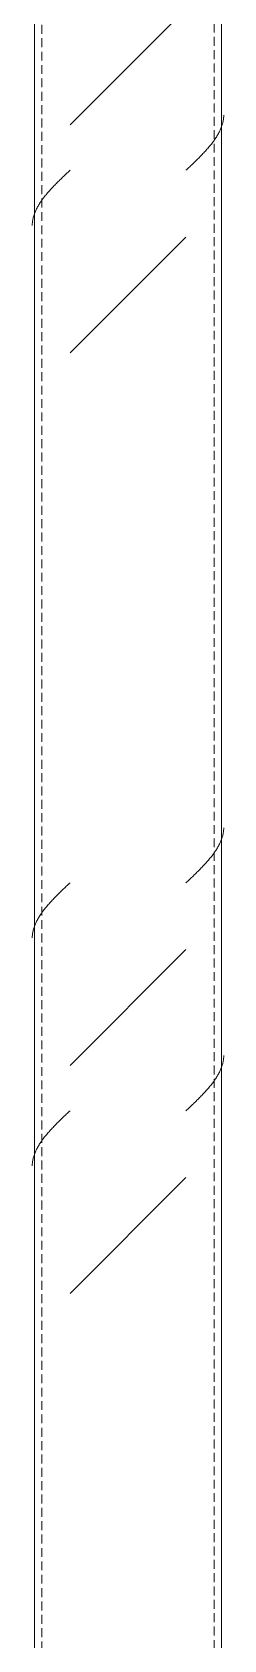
# Model space of a CAD drawing. Header units: centimetres. Extents: x -336 to 16318, y -437 to 1921.
# Drawn here: x 1601 to 1611.2, y 215.9 to 301.9 of the extents above; entities that cross this region are included whole.
import ezdxf

# ---------------------------------------------------------------- set-up
doc = ezdxf.new("R2010")
doc.units = ezdxf.units.CM
doc.linetypes.add('Hidden', pattern=[0.714375, 0.47625, -0.238125])
doc.layers.add('S-COLS', color=7, linetype='Continuous', lineweight=9)

# ---------------------------------------------------------------- blocks, each defined once
blk = doc.blocks.new('FP_4-Section 6')
at = {"layer": 'S-COLS'}
blk.add_line((1611.087, 94), (1611.087, 375.859), dxfattribs=at)
at = {"layer": 'S-COLS', "color": 9, "true_color": 0xc0c0c0}
for p, q in [((1611.201, 297.409), (1611.203, 297.455)), ((1610.965, 296.567), (1610.988, 296.614)), ((1610.988, 296.614), (1611.01, 296.661)), ((1611.01, 296.661), (1611.03, 296.707)), ((1611.03, 296.707), (1611.05, 296.754)), ((1611.05, 296.754), (1611.068, 296.801)), ((1611.068, 296.801), (1611.086, 296.848)), ((1611.086, 296.848), (1611.102, 296.894)), ((1611.102, 296.894), (1611.117, 296.941)), ((1611.117, 296.941), (1611.131, 296.988)), ((1611.131, 296.988), (1611.143, 297.035)), ((1611.143, 297.035), (1611.155, 297.081)), ((1611.155, 297.081), (1611.165, 297.128)), ((1611.165, 297.128), (1611.174, 297.175)), ((1611.174, 297.175), (1611.182, 297.222)), ((1611.182, 297.222), (1611.189, 297.268)), ((1611.189, 297.268), (1611.194, 297.315)), ((1611.194, 297.315), (1611.198, 297.362)), ((1611.198, 297.362), (1611.201, 297.409)), ((1610.346, 295.679), (1610.387, 295.725)), ((1610.387, 295.725), (1610.426, 295.772)), ((1610.426, 295.772), (1610.465, 295.819)), ((1610.465, 295.819), (1610.503, 295.866)), ((1610.503, 295.866), (1610.54, 295.912)), ((1610.54, 295.912), (1610.576, 295.959)), ((1610.576, 295.959), (1610.612, 296.006)), ((1610.612, 296.006), (1610.646, 296.053)), ((1610.646, 296.053), (1610.68, 296.1)), ((1610.68, 296.1), (1610.713, 296.146)), ((1610.713, 296.146), (1610.745, 296.193)), ((1610.745, 296.193), (1610.776, 296.24)), ((1610.776, 296.24), (1610.806, 296.287)), ((1610.806, 296.287), (1610.835, 296.333)), ((1610.835, 296.333), (1610.863, 296.38)), ((1610.863, 296.38), (1610.89, 296.427)), ((1610.89, 296.427), (1610.916, 296.474)), ((1610.916, 296.474), (1610.941, 296.52)), ((1610.941, 296.52), (1610.965, 296.567)), ((1609.528, 294.837), (1609.577, 294.884)), ((1609.577, 294.884), (1609.625, 294.931)), ((1609.625, 294.931), (1609.674, 294.977)), ((1609.674, 294.977), (1609.722, 295.024)), ((1609.722, 295.024), (1609.769, 295.071)), ((1609.769, 295.071), (1609.817, 295.118)), ((1609.817, 295.118), (1609.863, 295.164)), ((1609.863, 295.164), (1609.91, 295.211)), ((1609.91, 295.211), (1609.956, 295.258)), ((1609.956, 295.258), (1610.002, 295.305)), ((1610.002, 295.305), (1610.047, 295.351)), ((1610.047, 295.351), (1610.091, 295.398)), ((1610.091, 295.398), (1610.135, 295.445)), ((1610.135, 295.445), (1610.179, 295.492)), ((1610.179, 295.492), (1610.222, 295.538)), ((1610.222, 295.538), (1610.264, 295.585)), ((1610.264, 295.585), (1610.305, 295.632)), ((1610.305, 295.632), (1610.346, 295.679)), ((1609.182, 294.51), (1609.232, 294.557)), ((1609.232, 294.557), (1609.282, 294.603)), ((1609.282, 294.603), (1609.331, 294.65)), ((1609.331, 294.65), (1609.381, 294.697)), ((1609.381, 294.697), (1609.43, 294.744)), ((1609.43, 294.744), (1609.479, 294.79)), ((1609.479, 294.79), (1609.528, 294.837)), ((1611.086, 258.748), (1611.102, 258.794)), ((1611.102, 258.794), (1611.117, 258.841)), ((1611.117, 258.841), (1611.131, 258.888)), ((1611.131, 258.888), (1611.143, 258.935)), ((1611.143, 258.935), (1611.155, 258.981)), ((1611.155, 258.981), (1611.165, 259.028)), ((1611.165, 259.028), (1611.174, 259.075)), ((1611.174, 259.075), (1611.182, 259.122)), ((1611.182, 259.122), (1611.189, 259.168)), ((1611.189, 259.168), (1611.194, 259.215)), ((1611.194, 259.215), (1611.198, 259.262)), ((1611.198, 259.262), (1611.201, 259.309)), ((1611.201, 259.309), (1611.203, 259.355)), ((1610.576, 257.859), (1610.612, 257.906)), ((1610.612, 257.906), (1610.646, 257.953)), ((1610.646, 257.953), (1610.68, 258)), ((1610.68, 258), (1610.713, 258.046)), ((1610.713, 258.046), (1610.745, 258.093)), ((1610.745, 258.093), (1610.776, 258.14)), ((1610.776, 258.14), (1610.806, 258.187)), ((1610.806, 258.187), (1610.835, 258.233)), ((1610.835, 258.233), (1610.863, 258.28)), ((1610.863, 258.28), (1610.89, 258.327)), ((1610.89, 258.327), (1610.916, 258.374)), ((1610.916, 258.374), (1610.941, 258.42)), ((1610.941, 258.42), (1610.965, 258.467)), ((1610.965, 258.467), (1610.988, 258.514)), ((1610.988, 258.514), (1611.01, 258.561)), ((1611.01, 258.561), (1611.03, 258.607)), ((1611.03, 258.607), (1611.05, 258.654)), ((1611.05, 258.654), (1611.068, 258.701)), ((1611.068, 258.701), (1611.086, 258.748)), ((1609.817, 257.018), (1609.863, 257.064)), ((1609.863, 257.064), (1609.91, 257.111)), ((1609.91, 257.111), (1609.956, 257.158)), ((1609.956, 257.158), (1610.002, 257.205)), ((1610.002, 257.205), (1610.047, 257.251)), ((1610.047, 257.251), (1610.091, 257.298)), ((1610.091, 257.298), (1610.135, 257.345)), ((1610.135, 257.345), (1610.179, 257.392)), ((1610.179, 257.392), (1610.222, 257.438)), ((1610.222, 257.438), (1610.264, 257.485)), ((1610.264, 257.485), (1610.305, 257.532)), ((1610.305, 257.532), (1610.346, 257.579)), ((1610.346, 257.579), (1610.387, 257.625)), ((1610.387, 257.625), (1610.426, 257.672)), ((1610.426, 257.672), (1610.465, 257.719)), ((1610.465, 257.719), (1610.503, 257.766)), ((1610.503, 257.766), (1610.54, 257.812)), ((1610.54, 257.812), (1610.576, 257.859)), ((1609.182, 256.41), (1609.232, 256.457)), ((1609.232, 256.457), (1609.282, 256.503)), ((1609.282, 256.503), (1609.331, 256.55)), ((1609.331, 256.55), (1609.381, 256.597)), ((1609.381, 256.597), (1609.43, 256.644)), ((1609.43, 256.644), (1609.479, 256.69)), ((1609.479, 256.69), (1609.528, 256.737)), ((1609.528, 256.737), (1609.577, 256.784)), ((1609.577, 256.784), (1609.625, 256.831)), ((1609.625, 256.831), (1609.674, 256.877)), ((1609.674, 256.877), (1609.722, 256.924)), ((1609.722, 256.924), (1609.769, 256.971)), ((1609.769, 256.971), (1609.817, 257.018)), ((1611.131, 246.698), (1611.143, 246.745)), ((1611.143, 246.745), (1611.155, 246.792)), ((1611.155, 246.792), (1611.165, 246.839)), ((1611.165, 246.839), (1611.174, 246.885)), ((1611.174, 246.885), (1611.182, 246.932)), ((1611.182, 246.932), (1611.189, 246.979)), ((1611.189, 246.979), (1611.194, 247.026)), ((1611.194, 247.026), (1611.198, 247.072)), ((1611.198, 247.072), (1611.201, 247.119)), ((1611.201, 247.119), (1611.203, 247.166)), ((1610.713, 245.857), (1610.745, 245.904)), ((1610.745, 245.904), (1610.776, 245.95)), ((1610.776, 245.95), (1610.806, 245.997)), ((1610.806, 245.997), (1610.835, 246.044)), ((1610.835, 246.044), (1610.863, 246.091)), ((1610.863, 246.091), (1610.89, 246.137)), ((1610.89, 246.137), (1610.916, 246.184)), ((1610.916, 246.184), (1610.941, 246.231)), ((1610.941, 246.231), (1610.965, 246.278)), ((1610.965, 246.278), (1610.988, 246.324)), ((1610.988, 246.324), (1611.01, 246.371)), ((1611.01, 246.371), (1611.03, 246.418)), ((1611.03, 246.418), (1611.05, 246.465)), ((1611.05, 246.465), (1611.068, 246.511)), ((1611.068, 246.511), (1611.086, 246.558)), ((1611.086, 246.558), (1611.102, 246.605)), ((1611.102, 246.605), (1611.117, 246.652)), ((1611.117, 246.652), (1611.131, 246.698)), ((1609.956, 244.968), (1610.002, 245.015)), ((1610.002, 245.015), (1610.047, 245.062)), ((1610.047, 245.062), (1610.091, 245.109)), ((1610.091, 245.109), (1610.135, 245.156)), ((1610.135, 245.156), (1610.179, 245.202)), ((1610.179, 245.202), (1610.222, 245.249)), ((1610.222, 245.249), (1610.264, 245.296)), ((1610.264, 245.296), (1610.305, 245.343)), ((1610.305, 245.343), (1610.346, 245.389)), ((1610.346, 245.389), (1610.387, 245.436)), ((1610.387, 245.436), (1610.426, 245.483)), ((1610.426, 245.483), (1610.465, 245.53)), ((1610.465, 245.53), (1610.503, 245.576)), ((1610.503, 245.576), (1610.54, 245.623)), ((1610.54, 245.623), (1610.576, 245.67)), ((1610.576, 245.67), (1610.612, 245.717)), ((1610.612, 245.717), (1610.646, 245.763)), ((1610.646, 245.763), (1610.68, 245.81)), ((1610.68, 245.81), (1610.713, 245.857)), ((1609.182, 244.22), (1609.232, 244.267)), ((1609.232, 244.267), (1609.282, 244.314)), ((1609.282, 244.314), (1609.331, 244.361)), ((1609.331, 244.361), (1609.381, 244.407)), ((1609.381, 244.407), (1609.43, 244.454)), ((1609.43, 244.454), (1609.479, 244.501)), ((1609.479, 244.501), (1609.528, 244.548)), ((1609.528, 244.548), (1609.577, 244.594)), ((1609.577, 244.594), (1609.625, 244.641)), ((1609.625, 244.641), (1609.674, 244.688)), ((1609.674, 244.688), (1609.722, 244.735)), ((1609.722, 244.735), (1609.769, 244.781)), ((1609.769, 244.781), (1609.817, 244.828)), ((1609.817, 244.828), (1609.863, 244.875)), ((1609.863, 244.875), (1609.91, 244.922)), ((1609.91, 244.922), (1609.956, 244.968))]:
    blk.add_line(p, q, dxfattribs=at)
blk = doc.blocks.new('FP_5-Section 6')
at = {"layer": 'S-COLS'}
blk.add_line((1601.087, 375.859), (1601.087, 94), dxfattribs=at)
at = {"layer": 'S-COLS', "color": 9, "true_color": 0xc0c0c0}
for p, q in [((1602.453, 293.995), (1602.501, 294.042)), ((1602.501, 294.042), (1602.55, 294.089)), ((1602.55, 294.089), (1602.598, 294.136)), ((1602.598, 294.136), (1602.647, 294.183)), ((1602.647, 294.183), (1602.696, 294.229)), ((1602.696, 294.229), (1602.745, 294.276)), ((1602.745, 294.276), (1602.794, 294.323)), ((1602.794, 294.323), (1602.844, 294.37)), ((1602.844, 294.37), (1602.893, 294.416)), ((1602.893, 294.416), (1602.943, 294.463)), ((1602.943, 294.463), (1602.992, 294.51)), ((1601.635, 293.107), (1601.672, 293.154)), ((1601.672, 293.154), (1601.71, 293.201)), ((1601.71, 293.201), (1601.749, 293.247)), ((1601.749, 293.247), (1601.788, 293.294)), ((1601.788, 293.294), (1601.828, 293.341)), ((1601.828, 293.341), (1601.869, 293.388)), ((1601.869, 293.388), (1601.911, 293.434)), ((1601.911, 293.434), (1601.953, 293.481)), ((1601.953, 293.481), (1601.996, 293.528)), ((1601.996, 293.528), (1602.04, 293.575)), ((1602.04, 293.575), (1602.084, 293.621)), ((1602.084, 293.621), (1602.128, 293.668)), ((1602.128, 293.668), (1602.173, 293.715)), ((1602.173, 293.715), (1602.219, 293.762)), ((1602.219, 293.762), (1602.265, 293.808)), ((1602.265, 293.808), (1602.311, 293.855)), ((1602.311, 293.855), (1602.358, 293.902)), ((1602.358, 293.902), (1602.406, 293.949)), ((1602.406, 293.949), (1602.453, 293.995)), ((1601.125, 292.266), (1601.144, 292.312)), ((1601.144, 292.312), (1601.165, 292.359)), ((1601.165, 292.359), (1601.187, 292.406)), ((1601.187, 292.406), (1601.21, 292.453)), ((1601.21, 292.453), (1601.234, 292.499)), ((1601.234, 292.499), (1601.259, 292.546)), ((1601.259, 292.546), (1601.285, 292.593)), ((1601.285, 292.593), (1601.312, 292.64)), ((1601.312, 292.64), (1601.34, 292.686)), ((1601.34, 292.686), (1601.369, 292.733)), ((1601.369, 292.733), (1601.399, 292.78)), ((1601.399, 292.78), (1601.43, 292.827)), ((1601.43, 292.827), (1601.462, 292.873)), ((1601.462, 292.873), (1601.495, 292.92)), ((1601.495, 292.92), (1601.528, 292.967)), ((1601.528, 292.967), (1601.563, 293.014)), ((1601.563, 293.014), (1601.599, 293.06)), ((1601.599, 293.06), (1601.635, 293.107)), ((1600.972, 291.564), (1600.973, 291.611)), ((1600.973, 291.611), (1600.976, 291.658)), ((1600.976, 291.658), (1600.981, 291.704)), ((1600.981, 291.704), (1600.986, 291.751)), ((1600.986, 291.751), (1600.993, 291.798)), ((1600.993, 291.798), (1601.001, 291.845)), ((1601.001, 291.845), (1601.01, 291.891)), ((1601.01, 291.891), (1601.02, 291.938)), ((1601.02, 291.938), (1601.032, 291.985)), ((1601.032, 291.985), (1601.044, 292.032)), ((1601.044, 292.032), (1601.058, 292.079)), ((1601.058, 292.079), (1601.073, 292.125)), ((1601.073, 292.125), (1601.089, 292.172)), ((1601.089, 292.172), (1601.106, 292.219)), ((1601.106, 292.219), (1601.125, 292.266)), ((1602.696, 256.129), (1602.745, 256.176)), ((1602.745, 256.176), (1602.794, 256.223)), ((1602.794, 256.223), (1602.844, 256.27)), ((1602.844, 256.27), (1602.893, 256.316)), ((1602.893, 256.316), (1602.943, 256.363)), ((1602.943, 256.363), (1602.992, 256.41)), ((1601.869, 255.288), (1601.911, 255.334)), ((1601.911, 255.334), (1601.953, 255.381)), ((1601.953, 255.381), (1601.996, 255.428)), ((1601.996, 255.428), (1602.04, 255.475)), ((1602.04, 255.475), (1602.084, 255.521)), ((1602.084, 255.521), (1602.128, 255.568)), ((1602.128, 255.568), (1602.173, 255.615)), ((1602.173, 255.615), (1602.219, 255.662)), ((1602.219, 255.662), (1602.265, 255.708)), ((1602.265, 255.708), (1602.311, 255.755)), ((1602.311, 255.755), (1602.358, 255.802)), ((1602.358, 255.802), (1602.406, 255.849)), ((1602.406, 255.849), (1602.453, 255.895)), ((1602.453, 255.895), (1602.501, 255.942)), ((1602.501, 255.942), (1602.55, 255.989)), ((1602.55, 255.989), (1602.598, 256.036)), ((1602.598, 256.036), (1602.647, 256.083)), ((1602.647, 256.083), (1602.696, 256.129)), ((1601.259, 254.446), (1601.285, 254.493)), ((1601.285, 254.493), (1601.312, 254.54)), ((1601.312, 254.54), (1601.34, 254.586)), ((1601.34, 254.586), (1601.369, 254.633)), ((1601.369, 254.633), (1601.399, 254.68)), ((1601.399, 254.68), (1601.43, 254.727)), ((1601.43, 254.727), (1601.462, 254.773)), ((1601.462, 254.773), (1601.495, 254.82)), ((1601.495, 254.82), (1601.528, 254.867)), ((1601.528, 254.867), (1601.563, 254.914)), ((1601.563, 254.914), (1601.599, 254.96)), ((1601.599, 254.96), (1601.635, 255.007)), ((1601.635, 255.007), (1601.672, 255.054)), ((1601.672, 255.054), (1601.71, 255.101)), ((1601.71, 255.101), (1601.749, 255.147)), ((1601.749, 255.147), (1601.788, 255.194)), ((1601.788, 255.194), (1601.828, 255.241)), ((1601.828, 255.241), (1601.869, 255.288)), ((1600.976, 253.558), (1600.981, 253.604)), ((1600.981, 253.604), (1600.986, 253.651)), ((1600.986, 253.651), (1600.993, 253.698)), ((1600.993, 253.698), (1601.001, 253.745)), ((1601.001, 253.745), (1601.01, 253.791)), ((1601.01, 253.791), (1601.02, 253.838)), ((1601.02, 253.838), (1601.032, 253.885)), ((1601.032, 253.885), (1601.044, 253.932)), ((1601.044, 253.932), (1601.058, 253.979)), ((1601.058, 253.979), (1601.073, 254.025)), ((1601.073, 254.025), (1601.089, 254.072)), ((1601.089, 254.072), (1601.106, 254.119)), ((1601.106, 254.119), (1601.125, 254.166)), ((1601.125, 254.166), (1601.144, 254.212)), ((1601.144, 254.212), (1601.165, 254.259)), ((1601.165, 254.259), (1601.187, 254.306)), ((1601.187, 254.306), (1601.21, 254.353)), ((1601.21, 254.353), (1601.234, 254.399)), ((1601.234, 254.399), (1601.259, 254.446)), ((1600.972, 253.464), (1600.973, 253.511)), ((1600.973, 253.511), (1600.976, 253.558)), ((1602.893, 244.127), (1602.943, 244.174)), ((1602.943, 244.174), (1602.992, 244.22)), ((1601.996, 243.239), (1602.04, 243.285)), ((1602.04, 243.285), (1602.084, 243.332)), ((1602.084, 243.332), (1602.128, 243.379)), ((1602.128, 243.379), (1602.173, 243.426)), ((1602.173, 243.426), (1602.219, 243.472)), ((1602.219, 243.472), (1602.265, 243.519)), ((1602.265, 243.519), (1602.311, 243.566)), ((1602.311, 243.566), (1602.358, 243.613)), ((1602.358, 243.613), (1602.406, 243.659)), ((1602.406, 243.659), (1602.453, 243.706)), ((1602.453, 243.706), (1602.501, 243.753)), ((1602.501, 243.753), (1602.55, 243.8)), ((1602.55, 243.8), (1602.598, 243.846)), ((1602.598, 243.846), (1602.647, 243.893)), ((1602.647, 243.893), (1602.696, 243.94)), ((1602.696, 243.94), (1602.745, 243.987)), ((1602.745, 243.987), (1602.794, 244.033)), ((1602.794, 244.033), (1602.844, 244.08)), ((1602.844, 244.08), (1602.893, 244.127)), ((1601.34, 242.397), (1601.369, 242.444)), ((1601.369, 242.444), (1601.399, 242.49)), ((1601.399, 242.49), (1601.43, 242.537)), ((1601.43, 242.537), (1601.462, 242.584)), ((1601.462, 242.584), (1601.495, 242.631)), ((1601.495, 242.631), (1601.528, 242.677)), ((1601.528, 242.677), (1601.563, 242.724)), ((1601.563, 242.724), (1601.599, 242.771)), ((1601.599, 242.771), (1601.635, 242.818)), ((1601.635, 242.818), (1601.672, 242.864)), ((1601.672, 242.864), (1601.71, 242.911)), ((1601.71, 242.911), (1601.749, 242.958)), ((1601.749, 242.958), (1601.788, 243.005)), ((1601.788, 243.005), (1601.828, 243.051)), ((1601.828, 243.051), (1601.869, 243.098)), ((1601.869, 243.098), (1601.911, 243.145)), ((1601.911, 243.145), (1601.953, 243.192)), ((1601.953, 243.192), (1601.996, 243.239)), ((1601.001, 241.555), (1601.01, 241.602)), ((1601.01, 241.602), (1601.02, 241.649)), ((1601.02, 241.649), (1601.032, 241.696)), ((1601.032, 241.696), (1601.044, 241.742)), ((1601.044, 241.742), (1601.058, 241.789)), ((1601.058, 241.789), (1601.073, 241.836)), ((1601.073, 241.836), (1601.089, 241.883)), ((1601.089, 241.883), (1601.106, 241.929)), ((1601.106, 241.929), (1601.125, 241.976)), ((1601.125, 241.976), (1601.144, 242.023)), ((1601.144, 242.023), (1601.165, 242.07)), ((1601.165, 242.07), (1601.187, 242.116)), ((1601.187, 242.116), (1601.21, 242.163)), ((1601.21, 242.163), (1601.234, 242.21)), ((1601.234, 242.21), (1601.259, 242.257)), ((1601.259, 242.257), (1601.285, 242.303)), ((1601.285, 242.303), (1601.312, 242.35)), ((1601.312, 242.35), (1601.34, 242.397)), ((1600.972, 241.275), (1600.973, 241.322)), ((1600.973, 241.322), (1600.976, 241.368)), ((1600.976, 241.368), (1600.981, 241.415)), ((1600.981, 241.415), (1600.986, 241.462)), ((1600.986, 241.462), (1600.993, 241.509)), ((1600.993, 241.509), (1601.001, 241.555))]:
    blk.add_line(p, q, dxfattribs=at)
blk = doc.blocks.new('HSS Rectangular-Column - 100 x 100 mm-V3-Section 6')
at = {"layer": 'S-COLS', "true_color": 0xc0c0c0}
h = blk.add_hatch(dxfattribs=at)
h.set_pattern_fill('FP_3', color=9, style=0, pattern_type=2)
h.set_pattern_definition([(45, (4582.815, 712), (-25.1447, 25.1447), []), (45, (4582.815, 750.1), (-25.1447, 25.1447), [])])
h.paths.add_polyline_path([(1609.182, 94), (1609.182, 375.859), (1608.616, 375.809), (1608.522, 375.397), (1608.258, 375.066), (1607.757, 374.869), (1607.163, 374.859), (1604.153, 374.953), (1603.823, 375.217), (1603.64, 375.597), (1603.599, 375.859), (1602.992, 375.809), (1602.992, 94)])
h.paths.add_polyline_path([(1605.068, 375.359), (1607.576, 375.453), (1607.908, 375.717), (1607.908, 375.859), (1604.235, 375.859), (1604.566, 375.509), (1604.856, 375.383)])
at = {"layer": 'S-COLS', "linetype": 'Hidden'}
for p, q in [((1601.487, 375.859), (1601.487, 94)), ((1610.687, 94), (1610.687, 375.859))]:
    blk.add_line(p, q, dxfattribs=at)
at = {"layer": 'S-COLS'}
for name in ['FP_5-Section 6', 'FP_4-Section 6']:
    blk.add_blockref(name, (0, 0), dxfattribs=at)

msp = doc.modelspace()

# ---------------------------------------------------------------- block references
at = {"layer": 'S-COLS'}
msp.add_blockref('HSS Rectangular-Column - 100 x 100 mm-V3-Section 6', (0, 0), dxfattribs=at)

doc.saveas('drawing.dxf')
